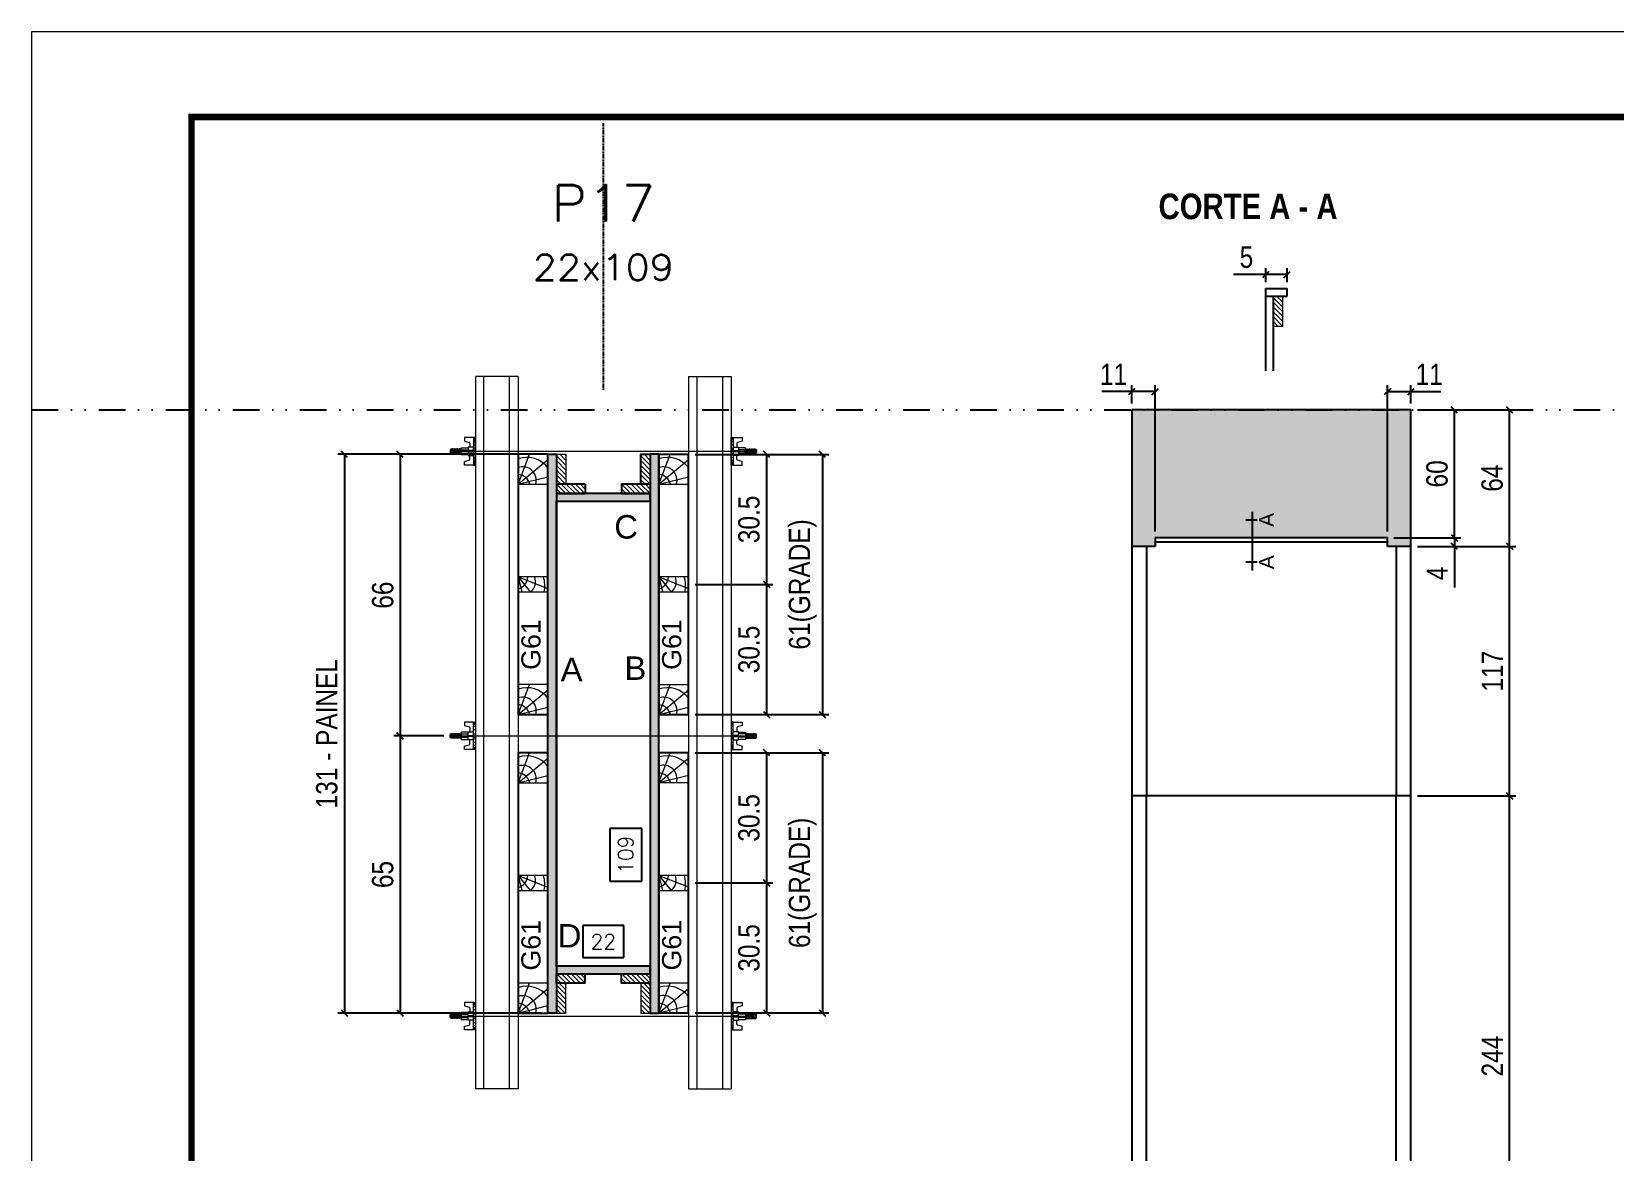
# Model space of a CAD drawing. Extents: x 13379 to 23315, y 867 to 16997.
# Drawn here: x 15984 to 16727, y 11729 to 12254 of the extents above; entities that cross this region are included whole.
import ezdxf
from ezdxf.enums import TextEntityAlignment as Align

# ---------------------------------------------------------------- set-up
doc = ezdxf.new("R2010")
doc.units = 0
for name, pattern in [('DASHED', [0.75, 0.5, -0.25]), ('DIVIDE2', [0.625, 0.25, -0.125, 0, -0.125, 0, -0.125]), ('HIDDEN', [0.375, 0.25, -0.125])]:
    doc.linetypes.add(name, pattern=pattern)
for name, color, linetype, lineweight in [('CARIMBO', 255, 'Continuous', 9), ('Folhas', 255, 'Continuous', 9), ('Hachura', 251, 'Continuous', 9), ('Madeira', 126, 'Continuous', 18), ('Perfil Metálico', 224, 'Continuous', 18), ('SARRAFO DE PRESSAO', 251, 'DASHED', 9), ('Texto Seção', 7, 'Continuous', 15)]:
    doc.layers.add(name, color=color, linetype=linetype, lineweight=lineweight)
for name, color, linetype in [('COTA', 241, 'Continuous'), ('cotas', 4, 'Continuous'), ('detalhes', 4, 'Continuous'), ('MEIO_PONT', 93, 'Continuous'), ('Nível', 160, 'Continuous'), ('Painéis', 200, 'Continuous'), ('SARRAFO', 251, 'Continuous'), ('Sarrafo de Pressão', 42, 'HIDDEN'), ('Texto de Titulo', 7, 'Continuous'), ('Texto Qtd Sarr', 242, 'Continuous'), ('TEXTO_GERAL', 7, 'Continuous')]:
    doc.layers.add(name, color=color, linetype=linetype)
doc.styles.add('ARIAL', font='arial.ttf')
doc.styles.add('COTA TECNICA', font='techl___.ttf', dxfattribs={"height": 10})
doc.styles.add('COTA TECNICA 2X', font='techl___.ttf', dxfattribs={"height": 10})
doc.styles.add('ROMANS', font='romans.shx')
doc.styles.add('SANSSERIF', font='sas_____.pfb')
doc.styles.add('TECNICA', font='techb___.ttf', dxfattribs={"height": 10})
doc.dimstyles.new('PAINEL', dxfattribs={"dimtxt": 10, "dimasz": 3, "dimexe": 3, "dimexo": 3, "dimgap": 3, "dimtad": 1, "dimdec": 1, "dimzin": 12, "dimdsep": 46, "dimtxsty": 'COTA TECNICA', "dimblk1": 'OBLIQUE', "dimblk2": 'OBLIQUE', "dimsah": 1, "dimcen": 0.9, "dimclrd": 4, "dimclre": 4, "dimclrt": 240, "dimadec": 1, "dimazin": 3, "dimtfac": 1, "dimtdec": 1, "dimtmove": 0, "dimatfit": 3, "dimfxl": 1, "dimtolj": 1, "dimtzin": 12, "dimarcsym": 0})
doc.dimstyles.new('SECAO PILAR', dxfattribs={"dimtxt": 10, "dimasz": 3, "dimexe": 3, "dimexo": 3, "dimgap": 3, "dimtad": 1, "dimdec": 1, "dimlfac": 0.5, "dimzin": 12, "dimdsep": 46, "dimtxsty": 'COTA TECNICA 2X', "dimblk1": 'OBLIQUE', "dimblk2": 'OBLIQUE', "dimsah": 1, "dimcen": 0.9, "dimclrd": 256, "dimclre": 256, "dimclrt": 256, "dimadec": 1, "dimazin": 3, "dimtfac": 1, "dimtdec": 1, "dimtmove": 0, "dimatfit": 3, "dimfxl": 1, "dimtolj": 1, "dimtzin": 12, "dimarcsym": 0})
doc.dimstyles.new('SECÇÃO 2', dxfattribs={"dimtxt": 7, "dimasz": 6, "dimexe": 0.18, "dimexo": 2, "dimgap": -4, "dimtad": 3, "dimdec": 1, "dimlfac": 0.5, "dimzin": 12, "dimdsep": 46, "dimtxsty": 'ROMANS', "dimblk": 'ARCHTICK', "dimcen": 0.09, "dimse1": 1, "dimse2": 1, "dimsd1": 1, "dimsd2": 1, "dimclrd": 180, "dimclre": 5, "dimclrt": 1, "dimadec": 0, "dimazin": 3, "dimtfac": 1, "dimtdec": 1, "dimtofl": 0, "dimtmove": 0, "dimatfit": 3, "dimldrblk": 'ARCHTICK', "dimfxl": 1, "dimtolj": 1, "dimtzin": 0, "dimarcsym": 0})

# ---------------------------------------------------------------- blocks, each defined once
blk = doc.blocks.new('9999999999')
at = {"layer": 'Folhas'}
blk.add_lwpolyline([(98138.98, 34190.21), (99623.98, 34190.21), (99623.98, 35240.21), (98138.98, 35240.21)], close=True, dxfattribs=at)
at = {"layer": 'Folhas', "color": 30, "const_width": 3}
blk.add_lwpolyline([(98213.98, 34230.21), (99583.98, 34230.21), (99583.98, 35200.21), (98213.98, 35200.21)], close=True, dxfattribs=at)
blk = doc.blocks.new('*D530')
at = {"layer": 'COTA', "color": 180, "lineweight": -2, "transparency": 16777216}
for p, q in [((16270.7, 11880.59), (16255.7, 11880.59)), ((16255.7, 11880.59), (16255.7, 11855.93)), ((16270.7, 11855.93), (16270.7, 11880.59)), ((16255.7, 11855.93), (16270.7, 11855.93))]:
    blk.add_line(p, q, dxfattribs=at)
at = {"layer": 'Defpoints', "color": 0, "transparency": 16777216}
for p in [(16230.7, 12034.04), (16230.7, 11816.04), (16274.7, 11816.04)]:
    blk.add_point(p, dxfattribs=at)
at = {"layer": 'COTA', "color": 1, "transparency": 16777216, "insert": (16263.2, 11868.26), "char_height": 7, "attachment_point": 5, "rotation": 90, "style": 'ROMANS'}
blk.add_mtext('\\A1;109', dxfattribs=at)
blk = doc.blocks.new('_ArchTick')
at = {"color": 0, "linetype": 'ByBlock', "const_width": 0.15}
blk.add_lwpolyline([(-0.5, -0.5), (0.5, 0.5)], dxfattribs=at)
blk = doc.blocks.new('*D531')
at = {"layer": 'COTA', "color": 180, "lineweight": -2, "transparency": 16777216}
for p, q in [((16262.37, 11835.04), (16243.04, 11835.04)), ((16243.04, 11835.04), (16243.04, 11820.04)), ((16262.37, 11820.04), (16262.37, 11835.04)), ((16243.04, 11820.04), (16262.37, 11820.04))]:
    blk.add_line(p, q, dxfattribs=at)
at = {"layer": 'Defpoints', "color": 0, "transparency": 16777216}
for p in [(16230.7, 12016.72), (16274.7, 12016.72), (16230.7, 11816.04)]:
    blk.add_point(p, dxfattribs=at)
at = {"layer": 'COTA', "color": 1, "transparency": 16777216, "insert": (16252.7, 11827.54), "char_height": 7, "attachment_point": 5, "style": 'ROMANS'}
blk.add_mtext('\\A1;22', dxfattribs=at)
blk = doc.blocks.new('_Oblique')
at = {"color": 0, "linetype": 'ByBlock', "lineweight": -2}
blk.add_line((-0.5, -0.5), (0.5, 0.5), dxfattribs=at)
blk = doc.blocks.new('*D532')
at = {"layer": 'COTA', "lineweight": -2, "transparency": 16777216}
for p, q in [((16209.7, 12056.04), (16154.34, 12056.04)), ((16157.34, 12056.04), (16157.34, 11923.98)), ((16177.9, 11923.98), (16154.34, 11923.98))]:
    blk.add_line(p, q, dxfattribs=at)
at = {"layer": 'Defpoints', "color": 0, "transparency": 16777216}
for p in [(16212.7, 12056.04), (16157.34, 11923.98), (16180.9, 11923.98)]:
    blk.add_point(p, dxfattribs=at)
at = {"layer": 'COTA', "lineweight": -2, "transparency": 16777216, "xscale": 3, "yscale": 3, "zscale": 3}
for p, rotation in [((16157.34, 12056.04), 90), ((16157.34, 11923.98), 270)]:
    blk.add_blockref('_Oblique', p, dxfattribs=dict(at, rotation=rotation))
at = {"layer": 'COTA', "transparency": 16777216, "insert": (16149.23, 11990.01), "char_height": 10, "attachment_point": 5, "rotation": 90, "style": 'COTA TECNICA 2X'}
blk.add_mtext('\\A1;66', dxfattribs=at)
blk = doc.blocks.new('*D533')
at = {"layer": 'COTA', "lineweight": -2, "transparency": 16777216}
for p, q in [((16177.9, 11923.98), (16154.34, 11923.98)), ((16157.34, 11923.98), (16157.34, 11794.04)), ((16209.68, 11794.04), (16154.34, 11794.04))]:
    blk.add_line(p, q, dxfattribs=at)
at = {"layer": 'Defpoints', "color": 0, "transparency": 16777216}
for p in [(16180.9, 11923.98), (16157.34, 11794.04), (16212.68, 11794.04)]:
    blk.add_point(p, dxfattribs=at)
at = {"layer": 'COTA', "lineweight": -2, "transparency": 16777216, "xscale": 3, "yscale": 3, "zscale": 3}
for p, rotation in [((16157.34, 11923.98), 90), ((16157.34, 11794.04), 270)]:
    blk.add_blockref('_Oblique', p, dxfattribs=dict(at, rotation=rotation))
at = {"layer": 'COTA', "transparency": 16777216, "insert": (16149.23, 11859.01), "char_height": 10, "attachment_point": 5, "rotation": 90, "style": 'COTA TECNICA 2X'}
blk.add_mtext('\\A1;65', dxfattribs=at)
blk = doc.blocks.new('*D534')
at = {"layer": 'COTA', "lineweight": -2, "transparency": 16777216}
for p, q in [((16223.68, 12056.04), (16128.21, 12056.04)), ((16131.21, 12056.04), (16131.21, 11794.04)), ((16223.68, 11794.04), (16128.21, 11794.04))]:
    blk.add_line(p, q, dxfattribs=at)
at = {"layer": 'Defpoints', "color": 0, "transparency": 16777216}
for p in [(16226.68, 12056.04), (16131.21, 11794.04), (16226.68, 11794.04)]:
    blk.add_point(p, dxfattribs=at)
at = {"layer": 'COTA', "lineweight": -2, "transparency": 16777216, "xscale": 3, "yscale": 3, "zscale": 3}
for p, rotation in [((16131.21, 12056.04), 90), ((16131.21, 11794.04), 270)]:
    blk.add_blockref('_Oblique', p, dxfattribs=dict(at, rotation=rotation))
at = {"layer": 'COTA', "transparency": 16777216, "insert": (16122.99, 11925.04), "char_height": 10, "attachment_point": 5, "rotation": 90, "style": 'COTA TECNICA 2X'}
blk.add_mtext('\\A1;131 - PAINEL', dxfattribs=at)
blk = doc.blocks.new('PONTALETE')
at = {"layer": 'Madeira'}
for q in [(2.71, 7), (7, 5.76), (7, 1.74)]:
    blk.add_line((0, 0), q, dxfattribs=at)
blk.add_lwpolyline([(0, 0), (7, 0), (7, 7), (0, 7)], close=True, dxfattribs=at)
for centre, radius, start, end in [((2.04, 0.06), 6.23, 37.2818, 109.0913), ((1.09, 0.9), 3.19, 343.603, 109.9847), ((-0.21, -0.78), 3.09, 14.6322, 86.0383)]:
    blk.add_arc(centre, radius, start, end, dxfattribs=at)
blk = doc.blocks.new('MEIO PONTALETE')
at = {"layer": 'Madeira'}
for q in [(2.71, 7), (3.5, 2.88), (3.5, 0.87)]:
    blk.add_line((0, 0), q, dxfattribs=at)
blk.add_lwpolyline([(0, 0), (3.5, 0), (3.5, 7), (0, 7)], close=True, dxfattribs=at)
for centre, radius, start, end in [((2.04, 0.06), 6.23, 76.4499, 109.0913), ((1.09, 0.9), 3.19, 40.9063, 109.9847), ((-0.21, -0.78), 3.09, 14.6322, 86.0383)]:
    blk.add_arc(centre, radius, start, end, dxfattribs=at)
blk = doc.blocks.new('*D535')
at = {"layer": 'COTA', "lineweight": -2, "transparency": 16777216}
for p, q in [((16295.7, 12056.03), (16358.44, 12056.03)), ((16355.44, 12056.03), (16355.44, 11934.03)), ((16295.7, 11934.03), (16358.44, 11934.03))]:
    blk.add_line(p, q, dxfattribs=at)
at = {"layer": 'Defpoints', "color": 0, "transparency": 16777216}
for p in [(16292.7, 12056.03), (16292.7, 11934.03), (16355.44, 11934.03)]:
    blk.add_point(p, dxfattribs=at)
at = {"layer": 'COTA', "lineweight": -2, "transparency": 16777216, "xscale": 3, "yscale": 3, "zscale": 3}
for p, rotation in [((16355.44, 12056.03), 90), ((16355.44, 11934.03), 270)]:
    blk.add_blockref('_Oblique', p, dxfattribs=dict(at, rotation=rotation))
at = {"layer": 'COTA', "transparency": 16777216, "insert": (16346.22, 11995.03), "char_height": 10, "attachment_point": 5, "rotation": 90, "style": 'COTA TECNICA 2X'}
blk.add_mtext('\\A1;61(GRADE)', dxfattribs=at)
blk = doc.blocks.new('*D536')
at = {"layer": 'COTA', "lineweight": -2, "transparency": 16777216}
for p, q in [((16295.7, 12056.03), (16332.26, 12056.03)), ((16329.26, 12056.03), (16329.26, 11995.03)), ((16295.7, 11995.03), (16332.26, 11995.03))]:
    blk.add_line(p, q, dxfattribs=at)
at = {"layer": 'Defpoints', "color": 0, "transparency": 16777216}
for p in [(16292.7, 12056.03), (16292.7, 11995.03), (16329.26, 11995.03)]:
    blk.add_point(p, dxfattribs=at)
at = {"layer": 'COTA', "lineweight": -2, "transparency": 16777216, "xscale": 3, "yscale": 3, "zscale": 3}
for p, rotation in [((16329.26, 12056.03), 90), ((16329.26, 11995.03), 270)]:
    blk.add_blockref('_Oblique', p, dxfattribs=dict(at, rotation=rotation))
at = {"layer": 'COTA', "transparency": 16777216, "insert": (16321.05, 12025.53), "char_height": 10, "attachment_point": 5, "rotation": 90, "style": 'COTA TECNICA 2X'}
blk.add_mtext('\\A1;30.5', dxfattribs=at)
blk = doc.blocks.new('*D537')
at = {"layer": 'COTA', "lineweight": -2, "transparency": 16777216}
for p, q in [((16295.7, 11995.03), (16332.26, 11995.03)), ((16329.26, 11995.03), (16329.26, 11934.03)), ((16295.7, 11934.03), (16332.26, 11934.03))]:
    blk.add_line(p, q, dxfattribs=at)
at = {"layer": 'Defpoints', "color": 0, "transparency": 16777216}
for p in [(16292.7, 11995.03), (16292.7, 11934.03), (16329.26, 11934.03)]:
    blk.add_point(p, dxfattribs=at)
at = {"layer": 'COTA', "lineweight": -2, "transparency": 16777216, "xscale": 3, "yscale": 3, "zscale": 3}
for p, rotation in [((16329.26, 11995.03), 90), ((16329.26, 11934.03), 270)]:
    blk.add_blockref('_Oblique', p, dxfattribs=dict(at, rotation=rotation))
at = {"layer": 'COTA', "transparency": 16777216, "insert": (16321.05, 11964.53), "char_height": 10, "attachment_point": 5, "rotation": 90, "style": 'COTA TECNICA 2X'}
blk.add_mtext('\\A1;30.5', dxfattribs=at)
blk = doc.blocks.new('*D538')
at = {"layer": 'COTA', "lineweight": -2, "transparency": 16777216}
for p, q in [((16295.7, 11916.09), (16358.44, 11916.09)), ((16355.44, 11916.09), (16355.44, 11794.09)), ((16295.7, 11794.09), (16358.44, 11794.09))]:
    blk.add_line(p, q, dxfattribs=at)
at = {"layer": 'Defpoints', "color": 0, "transparency": 16777216}
for p in [(16292.7, 11916.09), (16292.7, 11794.09), (16355.44, 11794.09)]:
    blk.add_point(p, dxfattribs=at)
at = {"layer": 'COTA', "lineweight": -2, "transparency": 16777216, "xscale": 3, "yscale": 3, "zscale": 3}
for p, rotation in [((16355.44, 11916.09), 90), ((16355.44, 11794.09), 270)]:
    blk.add_blockref('_Oblique', p, dxfattribs=dict(at, rotation=rotation))
at = {"layer": 'COTA', "transparency": 16777216, "insert": (16346.22, 11855.09), "char_height": 10, "attachment_point": 5, "rotation": 90, "style": 'COTA TECNICA 2X'}
blk.add_mtext('\\A1;61(GRADE)', dxfattribs=at)
blk = doc.blocks.new('*D539')
at = {"layer": 'COTA', "lineweight": -2, "transparency": 16777216}
for p, q in [((16295.7, 11916.09), (16332.26, 11916.09)), ((16329.26, 11916.09), (16329.26, 11855.09)), ((16295.7, 11855.09), (16332.26, 11855.09))]:
    blk.add_line(p, q, dxfattribs=at)
at = {"layer": 'Defpoints', "color": 0, "transparency": 16777216}
for p in [(16292.7, 11916.09), (16292.7, 11855.09), (16329.26, 11855.09)]:
    blk.add_point(p, dxfattribs=at)
at = {"layer": 'COTA', "lineweight": -2, "transparency": 16777216, "xscale": 3, "yscale": 3, "zscale": 3}
for p, rotation in [((16329.26, 11916.09), 90), ((16329.26, 11855.09), 270)]:
    blk.add_blockref('_Oblique', p, dxfattribs=dict(at, rotation=rotation))
at = {"layer": 'COTA', "transparency": 16777216, "insert": (16321.05, 11885.59), "char_height": 10, "attachment_point": 5, "rotation": 90, "style": 'COTA TECNICA 2X'}
blk.add_mtext('\\A1;30.5', dxfattribs=at)
blk = doc.blocks.new('*D540')
at = {"layer": 'COTA', "lineweight": -2, "transparency": 16777216}
for p, q in [((16295.7, 11855.09), (16332.26, 11855.09)), ((16329.26, 11855.09), (16329.26, 11794.09)), ((16295.7, 11794.09), (16332.26, 11794.09))]:
    blk.add_line(p, q, dxfattribs=at)
at = {"layer": 'Defpoints', "color": 0, "transparency": 16777216}
for p in [(16292.7, 11855.09), (16292.7, 11794.09), (16329.26, 11794.09)]:
    blk.add_point(p, dxfattribs=at)
at = {"layer": 'COTA', "lineweight": -2, "transparency": 16777216, "xscale": 3, "yscale": 3, "zscale": 3}
for p, rotation in [((16329.26, 11855.09), 90), ((16329.26, 11794.09), 270)]:
    blk.add_blockref('_Oblique', p, dxfattribs=dict(at, rotation=rotation))
at = {"layer": 'COTA', "transparency": 16777216, "insert": (16321.05, 11824.59), "char_height": 10, "attachment_point": 5, "rotation": 90, "style": 'COTA TECNICA 2X'}
blk.add_mtext('\\A1;30.5', dxfattribs=at)
blk = doc.blocks.new('titulo1')
at = {"layer": 'Defpoints', "color": 252, "linetype": 'HIDDEN', "ltscale": 2}
blk.add_line((0, 0), (0, 125), dxfattribs=at)
at = {"layer": 'Defpoints', "style": 'ROMANS', "oblique": 15}
blk.add_attdef('FOLHA', text='', height=10, dxfattribs=at).set_placement((0, 15.58), align=Align.MIDDLE_CENTER)
at = {"layer": 'Texto Qtd Sarr', "color": 3, "style": 'ROMANS', "oblique": 15}
for tag, height, p in [('TITULO', 17, (0, 71.45)), ('SEÇÃO', 12, (0, 41.55))]:
    blk.add_attdef(tag, text='', height=height, dxfattribs=at).set_placement(p, align=Align.MIDDLE_CENTER)
blk = doc.blocks.new('C')
at = {"layer": 'Hachura', "color": 0}
for p, q in [((0, 3.22), (0, -3.22)), ((0.45, 3.22), (0, 3.22)), ((0.46, 3.16), (0, 3.16)), ((0.46, 3.05), (0, 3.05)), ((0.46, 2.88), (0, 2.88)), ((0, 2.75), (0, -1.16)), ((0.46, 2.65), (0, 2.65)), ((0.46, 2.23), (0, 2.23)), ((0.46, 1.51), (0, 1.51)), ((0.39, 0.49), (0.17, 0.49)), ((0.45, -3.23), (0.45, 3.22)), ((0.45, 3.22), (2.58, 3.22)), ((1.74, 0.97), (0.45, 0.97)), ((1.45, 0.1), (0.45, 0.1)), ((1.35, 1.94), (1.35, 0.96)), ((2.58, 2.39), (1.47, 2.09)), ((1.74, -0.97), (1.74, 0.97)), ((1.74, 0.97), (1.74, 0.84)), ((1.74, 0.97), (1.74, 0.84)), ((1.74, 0.84), (3.35, 0.84)), ((3.35, 0.45), (1.74, 0.45)), ((2.58, 3.22), (2.58, 2.39)), ((3.32, 0.84), (3.32, -0.84)), ((3.35, 0.84), (3.35, -0.84)), ((3.68, 0.45), (3.35, 0.45)), ((3.84, -0.52), (3.35, 0.45)), ((3.35, 0.06), (3.67, -0.57)), ((3.68, 0.45), (4.16, -0.52)), ((3.72, 0.5), (4.25, -0.57)), ((4.37, -0.55), (3.83, 0.53)), ((4.15, 0.45), (3.93, 0.45)), ((4.42, -0.52), (3.93, 0.45)), ((4.15, 0.45), (4.26, 0.45)), ((4.26, 0.45), (4.74, -0.52)), ((4.3, 0.5), (4.83, -0.57)), ((4.95, -0.55), (4.41, 0.53)), ((4.51, 0.45), (4.84, 0.45)), ((5, -0.52), (4.51, 0.45)), ((4.84, 0.45), (5.32, -0.52)), ((4.88, 0.5), (5.41, -0.57)), ((5.53, -0.55), (4.99, 0.53)), ((5.58, -0.52), (5.09, 0.45)), ((5.42, 0.45), (5.09, 0.45)), ((5.58, -0.52), (5.09, 0.45)), ((5.42, 0.45), (5.74, -0.19)), ((5.46, 0.5), (5.74, -0.07)), ((5.74, 0.19), (5.57, 0.53)), ((5.74, 0.32), (5.68, 0.45)), ((5.68, 0.45), (5.74, 0.45)), ((5.74, 0.45), (5.9, 0.29)), ((5.74, 0.45), (5.74, -0.52)), ((5.9, -0.36), (5.9, 0.29)), ((0.45, 0), (0, 0)), ((0.46, -1.52), (0, -1.52)), ((0.46, -2.23), (0, -2.23)), ((0.46, -2.65), (0, -2.65)), ((0.46, -2.88), (0, -2.88)), ((0.46, -3.05), (0, -3.05)), ((0.46, -3.16), (0, -3.16)), ((0, -3.22), (2.57, -3.22)), ((0.08, -0.48), (0.29, -0.48)), ((0.29, -0.48), (0.4, -0.48)), ((0.45, 0), (0.45, -0.97)), ((0.45, -0.16), (1.45, -0.16)), ((0.45, -0.65), (0.45, -0.32)), ((0.45, -3.23), (0.45, -0.65)), ((0.45, -0.97), (1.74, -0.97)), ((1.35, -1.94), (1.35, -0.97)), ((2.58, -2.39), (1.47, -2.1)), ((3.35, -0.32), (1.74, -0.32)), ((3.35, -0.84), (1.74, -0.84)), ((2.58, -3.23), (2.58, -2.39)), ((3.35, -0.07), (3.58, -0.52)), ((3.35, -0.52), (3.58, -0.52)), ((3.84, -0.52), (4.16, -0.52)), ((4.42, -0.52), (4.74, -0.52)), ((4.63, -0.52), (4.74, -0.52)), ((5, -0.52), (5.32, -0.52)), ((5.58, -0.52), (5.74, -0.52)), ((5.74, -0.52), (5.9, -0.36)), ((5.74, -0.52), (5.74, -0.52))]:
    blk.add_line(p, q, dxfattribs=at)
for centre, radius, start, end in [((1.52, 1.94), 0.161, 104.7436, 180), ((1.44, -0.03), 0.129, 272.695, 87.305), ((3.81, 0.39), 0.143, 25.5688, 154.4312), ((4.39, 0.39), 0.143, 25.5688, 154.4312), ((4.97, 0.39), 0.143, 25.5688, 154.4312), ((5.55, 0.39), 0.143, 25.5688, 154.4312), ((0.17, -0.37), 0.174, 221.744, 317.8592), ((1.52, -1.94), 0.161, 180, 255.2564), ((3.71, -0.4), 0.174, 222.1408, 318.256), ((4.29, -0.4), 0.174, 222.1408, 318.256), ((4.87, -0.4), 0.174, 222.1408, 318.256), ((5.45, -0.4), 0.174, 222.1408, 318.256), ((5.61, -0.4), 0.174, 317.8592, 318.256)]:
    blk.add_arc(centre, radius, start, end, dxfattribs=at)
blk = doc.blocks.new('*D546')
at = {"layer": 'COTA', "color": 4, "linetype": 'ByBlock', "lineweight": -2, "transparency": 16777216}
for p, q in [((16634.59, 11895.87), (16680.83, 11895.87)), ((16677.83, 11651.87), (16677.83, 11895.87)), ((16634.59, 11651.87), (16680.83, 11651.87))]:
    blk.add_line(p, q, dxfattribs=at)
at = {"layer": 'Defpoints', "color": 0, "linetype": 'ByBlock', "transparency": 16777216}
for p in [(16631.59, 11895.87), (16677.83, 11895.87), (16631.59, 11651.87)]:
    blk.add_point(p, dxfattribs=at)
at = {"layer": 'COTA', "color": 4, "linetype": 'ByBlock', "lineweight": -2, "transparency": 16777216, "xscale": 3, "yscale": 3, "zscale": 3}
for p, rotation in [((16677.83, 11895.87), 90), ((16677.83, 11651.87), 270)]:
    blk.add_blockref('_Oblique', p, dxfattribs=dict(at, rotation=rotation))
at = {"layer": 'COTA', "color": 240, "linetype": 'ByBlock', "transparency": 16777216, "insert": (16669.75, 11773.87), "char_height": 10, "attachment_point": 5, "rotation": 90, "style": 'COTA TECNICA'}
blk.add_mtext('\\A1;244', dxfattribs=at)
blk = doc.blocks.new('*D547')
at = {"layer": 'COTA', "color": 4, "lineweight": -2, "transparency": 16777216}
for p, q in [((16634.59, 12012.87), (16680.83, 12012.87)), ((16677.83, 11895.87), (16677.83, 12012.87)), ((16634.59, 11895.87), (16680.83, 11895.87))]:
    blk.add_line(p, q, dxfattribs=at)
at = {"layer": 'Defpoints', "color": 0, "transparency": 16777216}
for p in [(16631.59, 12012.87), (16677.83, 12012.87), (16631.59, 11895.87)]:
    blk.add_point(p, dxfattribs=at)
at = {"layer": 'COTA', "color": 4, "lineweight": -2, "transparency": 16777216, "xscale": 3, "yscale": 3, "zscale": 3}
for p, rotation in [((16677.83, 12012.87), 90), ((16677.83, 11895.87), 270)]:
    blk.add_blockref('_Oblique', p, dxfattribs=dict(at, rotation=rotation))
at = {"layer": 'COTA', "color": 240, "transparency": 16777216, "insert": (16669.75, 11954.37), "char_height": 10, "attachment_point": 5, "rotation": 90, "style": 'COTA TECNICA'}
blk.add_mtext('\\A1;117', dxfattribs=at)
blk = doc.blocks.new('*D548')
at = {"layer": 'COTA', "color": 4, "lineweight": -2, "transparency": 16777216}
for p, q in [((16634.59, 12076.87), (16680.83, 12076.87)), ((16677.83, 12012.87), (16677.83, 12076.87)), ((16634.59, 12012.87), (16680.83, 12012.87))]:
    blk.add_line(p, q, dxfattribs=at)
at = {"layer": 'Defpoints', "color": 0, "transparency": 16777216}
for p in [(16631.59, 12076.87), (16677.83, 12076.87), (16631.59, 12012.87)]:
    blk.add_point(p, dxfattribs=at)
at = {"layer": 'COTA', "color": 4, "lineweight": -2, "transparency": 16777216, "xscale": 3, "yscale": 3, "zscale": 3}
for p, rotation in [((16677.83, 12076.87), 90), ((16677.83, 12012.87), 270)]:
    blk.add_blockref('_Oblique', p, dxfattribs=dict(at, rotation=rotation))
at = {"layer": 'COTA', "color": 240, "transparency": 16777216, "insert": (16669.72, 12044.87), "char_height": 10, "attachment_point": 5, "rotation": 90, "style": 'COTA TECNICA'}
blk.add_mtext('\\A1;64', dxfattribs=at)
blk = doc.blocks.new('*D549')
at = {"layer": 'COTA', "color": 4, "lineweight": -2, "transparency": 16777216}
for p, q in [((16623.59, 12016.87), (16654.96, 12016.87)), ((16651.96, 12016.87), (16651.96, 12019.87)), ((16651.96, 12016.87), (16651.96, 12012.87)), ((16634.59, 12012.87), (16654.96, 12012.87)), ((16651.96, 12012.87), (16651.96, 11993.63))]:
    blk.add_line(p, q, dxfattribs=at)
at = {"layer": 'Defpoints', "color": 0, "transparency": 16777216}
for p in [(16620.59, 12016.87), (16631.59, 12012.87), (16651.96, 12012.87)]:
    blk.add_point(p, dxfattribs=at)
at = {"layer": 'COTA', "color": 4, "lineweight": -2, "transparency": 16777216, "xscale": 3, "yscale": 3, "zscale": 3}
for p, rotation in [((16651.96, 12016.87), 270), ((16651.96, 12012.87), 90)]:
    blk.add_blockref('_Oblique', p, dxfattribs=dict(at, rotation=rotation))
at = {"layer": 'COTA', "color": 240, "transparency": 16777216, "insert": (16643.88, 12000.25), "char_height": 10, "attachment_point": 5, "rotation": 90, "style": 'COTA TECNICA'}
blk.add_mtext('\\A1;4', dxfattribs=at)
blk = doc.blocks.new('*D550')
at = {"layer": 'COTA', "color": 4, "lineweight": -2, "transparency": 16777216}
for p, q in [((16634.59, 12076.87), (16654.96, 12076.87)), ((16651.96, 12016.87), (16651.96, 12076.87)), ((16623.59, 12016.87), (16654.96, 12016.87))]:
    blk.add_line(p, q, dxfattribs=at)
at = {"layer": 'Defpoints', "color": 0, "transparency": 16777216}
for p in [(16631.59, 12076.87), (16651.96, 12076.87), (16620.59, 12016.87)]:
    blk.add_point(p, dxfattribs=at)
at = {"layer": 'COTA', "color": 4, "lineweight": -2, "transparency": 16777216, "xscale": 3, "yscale": 3, "zscale": 3}
for p, rotation in [((16651.96, 12076.87), 90), ((16651.96, 12016.87), 270)]:
    blk.add_blockref('_Oblique', p, dxfattribs=dict(at, rotation=rotation))
at = {"layer": 'COTA', "color": 240, "transparency": 16777216, "insert": (16643.86, 12046.87), "char_height": 10, "attachment_point": 5, "rotation": 90, "style": 'COTA TECNICA'}
blk.add_mtext('\\A1;60', dxfattribs=at)
blk = doc.blocks.new('*D551')
at = {"layer": 'COTA', "color": 4, "lineweight": -2, "transparency": 16777216}
for p, q in [((16500.59, 12079.87), (16500.59, 12088.47)), ((16511.59, 12019.87), (16511.59, 12088.47)), ((16500.59, 12085.47), (16486.5, 12085.47)), ((16511.59, 12085.47), (16500.59, 12085.47))]:
    blk.add_line(p, q, dxfattribs=at)
at = {"layer": 'Defpoints', "color": 0, "transparency": 16777216}
for p in [(16500.59, 12085.47), (16500.59, 12076.87), (16511.59, 12016.87)]:
    blk.add_point(p, dxfattribs=at)
at = {"layer": 'COTA', "color": 4, "lineweight": -2, "transparency": 16777216, "xscale": 3, "yscale": 3, "zscale": 3, "rotation": 180}
blk.add_blockref('_Oblique', (16500.59, 12085.47), dxfattribs=at)
at = {"layer": 'COTA', "color": 4, "lineweight": -2, "transparency": 16777216, "xscale": 3, "yscale": 3, "zscale": 3}
blk.add_blockref('_Oblique', (16511.59, 12085.47), dxfattribs=at)
at = {"layer": 'COTA', "color": 240, "transparency": 16777216, "insert": (16492.04, 12093.53), "char_height": 10, "attachment_point": 5, "style": 'COTA TECNICA'}
blk.add_mtext('\\A1;11', dxfattribs=at)
blk = doc.blocks.new('*D552')
at = {"layer": 'COTA', "color": 4, "lineweight": -2, "transparency": 16777216}
for p, q in [((16620.59, 12019.87), (16620.59, 12088.47)), ((16631.59, 12079.87), (16631.59, 12088.47)), ((16620.59, 12085.47), (16631.59, 12085.47)), ((16631.59, 12085.47), (16645.67, 12085.47))]:
    blk.add_line(p, q, dxfattribs=at)
at = {"layer": 'Defpoints', "color": 0, "transparency": 16777216}
for p in [(16631.59, 12085.47), (16631.59, 12076.87), (16620.59, 12016.87)]:
    blk.add_point(p, dxfattribs=at)
at = {"layer": 'COTA', "color": 4, "lineweight": -2, "transparency": 16777216, "xscale": 3, "yscale": 3, "zscale": 3, "rotation": 180}
blk.add_blockref('_Oblique', (16620.59, 12085.47), dxfattribs=at)
at = {"layer": 'COTA', "color": 4, "lineweight": -2, "transparency": 16777216, "xscale": 3, "yscale": 3, "zscale": 3}
blk.add_blockref('_Oblique', (16631.59, 12085.47), dxfattribs=at)
at = {"layer": 'COTA', "color": 240, "transparency": 16777216, "insert": (16640.13, 12093.53), "char_height": 10, "attachment_point": 5, "style": 'COTA TECNICA'}
blk.add_mtext('\\A1;11', dxfattribs=at)
blk = doc.blocks.new('*D553')
at = {"layer": 'COTA', "lineweight": -2, "transparency": 16777216}
for p, q in [((16563.44, 12140.32), (16548.35, 12140.32)), ((16563.44, 12136.8), (16563.44, 12143.32)), ((16573.44, 12140.32), (16563.44, 12140.32)), ((16573.44, 12136.8), (16573.44, 12143.32))]:
    blk.add_line(p, q, dxfattribs=at)
at = {"layer": 'Defpoints', "color": 0, "transparency": 16777216}
for p in [(16563.44, 12140.32), (16563.44, 12133.8), (16573.44, 12133.8)]:
    blk.add_point(p, dxfattribs=at)
at = {"layer": 'COTA', "lineweight": -2, "transparency": 16777216, "xscale": 3, "yscale": 3, "zscale": 3, "rotation": 180}
blk.add_blockref('_Oblique', (16563.44, 12140.32), dxfattribs=at)
at = {"layer": 'COTA', "lineweight": -2, "transparency": 16777216, "xscale": 3, "yscale": 3, "zscale": 3}
blk.add_blockref('_Oblique', (16573.44, 12140.32), dxfattribs=at)
at = {"layer": 'COTA', "transparency": 16777216, "insert": (16554.4, 12148.43), "char_height": 10, "attachment_point": 5, "style": 'COTA TECNICA 2X'}
blk.add_mtext('\\A1;5', dxfattribs=at)

msp = doc.modelspace()

# ---------------------------------------------------------------- hatches: boundary and pattern name
at = {"layer": 'COTA'}
h = msp.add_hatch(dxfattribs=at)
h.set_pattern_fill('AR-CONC', color=256, scale=0.03)
h.paths.add_polyline_path([(16631.59, 12076.87), (16500.59, 12076.87), (16500.59, 12012.87), (16511.59, 12012.87), (16511.59, 12016.87), (16620.59, 12016.87), (16620.59, 12012.87), (16631.59, 12012.87)])
at = {"layer": 'Hachura'}
h = msp.add_hatch(dxfattribs=at)
h.set_pattern_fill('ANSI31', color=256, scale=0.5, angle=90, style=0)
h.set_pattern_definition([(135, (-6324.3645, 21254.1547), (-1.12253202, -1.12253202), [])])
h.paths.add_polyline_path([(16567.04, 12116.2), (16571.44, 12116.2), (16571.44, 12130.2), (16567.04, 12130.2)])
h = msp.add_hatch(color=256, dxfattribs=at)
h.dxf.hatch_style = 1
h.paths.add_polyline_path([(16230.7, 11794.04), (16226.7, 11794.04), (16226.7, 12056.04), (16230.7, 12056.04)])
h = msp.add_hatch(dxfattribs=at)
h.set_pattern_fill('ANSI31', color=256, scale=0.5, angle=90, style=0)
h.set_pattern_definition([(135, (-6660.7039, 21179.9956), (-1.12253202, -1.12253202), [])])
h.paths.add_polyline_path([(16230.7, 12042.04), (16235.1, 12042.04), (16235.1, 12056.04), (16230.7, 12056.04)])
h = msp.add_hatch(dxfattribs=at)
h.set_pattern_fill('ANSI31', color=256, scale=0.5, angle=90, style=0)
h.set_pattern_definition([(135, (-6621.1039, 21179.9956), (-1.12253202, -1.12253202), [])])
h.paths.add_polyline_path([(16270.3, 12042.04), (16274.7, 12042.04), (16274.7, 12056.04), (16270.3, 12056.04)])
h = msp.add_hatch(color=256, dxfattribs=at)
h.dxf.hatch_style = 1
h.paths.add_polyline_path([(16274.7, 11794.04), (16278.7, 11794.04), (16278.7, 12056.04), (16274.7, 12056.04)])
h = msp.add_hatch(dxfattribs=at)
h.set_pattern_fill('ANSI31', color=256, scale=0.5, angle=90, style=0)
h.set_pattern_definition([(135, (-6685.2039, 21179.9956), (-1.12253202, -1.12253202), [])])
h.paths.add_polyline_path([(16244.2, 12042.04), (16244.2, 12037.64), (16230.7, 12037.64), (16230.7, 12042.04)])
h = msp.add_hatch(color=256, dxfattribs=at)
h.dxf.hatch_style = 1
h.paths.add_polyline_path([(16230.7, 12037.64), (16230.7, 12034.04), (16274.7, 12034.04), (16274.7, 12037.64)])
h = msp.add_hatch(dxfattribs=at)
h.set_pattern_fill('ANSI31', color=256, scale=0.5, angle=90, style=0)
h.set_pattern_definition([(135, (-6654.7039, 21179.9956), (-1.12253202, -1.12253202), [])])
h.paths.add_polyline_path([(16274.7, 12042.04), (16274.7, 12037.64), (16261.2, 12037.64), (16261.2, 12042.04)])
h = msp.add_hatch(color=256, dxfattribs=at)
h.dxf.hatch_style = 1
h.paths.add_polyline_path([(16230.7, 11816.04), (16230.7, 11812.44), (16274.7, 11812.44), (16274.7, 11816.04)])
h = msp.add_hatch(dxfattribs=at)
h.set_pattern_fill('ANSI31', color=256, scale=0.5, angle=90, style=0)
h.set_pattern_definition([(135, (-6685.2039, 21163.775), (-1.12253202, -1.12253202), [])])
h.paths.add_polyline_path([(16244.2, 11808.04), (16244.2, 11812.44), (16230.7, 11812.44), (16230.7, 11808.04)])
h = msp.add_hatch(dxfattribs=at)
h.set_pattern_fill('ANSI31', color=256, scale=0.5, angle=90, style=0)
h.set_pattern_definition([(135, (-6660.7039, 21061.9956), (-1.12253202, -1.12253202), [])])
h.paths.add_polyline_path([(16230.7, 11808.04), (16235.1, 11808.04), (16235.1, 11794.04), (16230.7, 11794.04)])
h = msp.add_hatch(dxfattribs=at)
h.set_pattern_fill('ANSI31', color=256, scale=0.5, angle=90, style=0)
h.set_pattern_definition([(135, (-6654.7039, 21163.775), (-1.12253202, -1.12253202), [])])
h.paths.add_polyline_path([(16274.7, 11808.04), (16274.7, 11812.44), (16261.2, 11812.44), (16261.2, 11808.04)])
h = msp.add_hatch(dxfattribs=at)
h.set_pattern_fill('ANSI31', color=256, scale=0.5, angle=90, style=0)
h.set_pattern_definition([(135, (-6621.1039, 21061.9956), (-1.12253202, -1.12253202), [])])
h.paths.add_polyline_path([(16270.3, 11808.04), (16274.7, 11808.04), (16274.7, 11794.04), (16270.3, 11794.04)])

# ---------------------------------------------------------------- linework, layer by layer
for points in [[(16226.68, 12056.04), (16212.68, 12056.04), (16212.68, 11934.04), (16226.68, 11934.04)], [(16292.7, 12056.03), (16278.7, 12056.03), (16278.7, 11934.03), (16292.7, 11934.03)], [(16226.68, 11916.04), (16212.68, 11916.04), (16212.68, 11794.04), (16226.68, 11794.04)], [(16292.7, 11916.09), (16278.7, 11916.09), (16278.7, 11794.09), (16292.7, 11794.09)]]:
    msp.add_lwpolyline(points, close=True)
at = {"layer": 'COTA'}
for p, q in [((16631.59, 12076.87), (16500.59, 12076.87)), ((16500.59, 12076.87), (16500.59, 12012.87)), ((16631.59, 12012.87), (16631.59, 12076.87)), ((16557.22, 12001.53), (16557.22, 12029)), ((16559.51, 12025.13), (16554.17, 12025.13)), ((16559.51, 12005.4), (16554.17, 12005.4))]:
    msp.add_line(p, q, dxfattribs=at)
at = {"layer": 'cotas'}
msp.add_lwpolyline([(16274.7, 12034.04), (16274.7, 11816.04), (16230.7, 11816.04), (16230.7, 12034.04)], close=True, dxfattribs=at)
at = {"layer": 'Hachura'}
for p, q in [((16571.44, 12116.2), (16571.44, 12130.2)), ((16567.04, 12116.2), (16571.44, 12116.2)), ((16181.9, 12057.45), (16319.7, 12057.47)), ((16181.9, 11924.05), (16319.7, 11924.02)), ((16181.9, 11792.64), (16319.7, 11792.61))]:
    msp.add_line(p, q, dxfattribs=at)
at = {"layer": 'Madeira'}
for points in [[(16235.1, 12056.04), (16235.1, 12042.04), (16230.7, 12042.04), (16230.7, 12056.04)], [(16235.1, 11794.04), (16235.1, 11808.04), (16230.7, 11808.04), (16230.7, 11794.04)], [(16274.7, 11794.04), (16274.7, 11808.04), (16270.3, 11808.04), (16270.3, 11794.04)]]:
    msp.add_lwpolyline(points, close=True, dxfattribs=at)
at = {"layer": 'Nível', "color": 4, "linetype": 'DIVIDE2', "ltscale": 50}
msp.add_line((15984.5, 12076.87), (17469.5, 12076.87), dxfattribs=at)
at = {"layer": 'Painéis'}
for p, q in [((16563.44, 12095.14), (16563.44, 12133.8)), ((16563.44, 12133.8), (16573.44, 12133.8)), ((16573.44, 12130.2), (16573.44, 12133.8)), ((16563.44, 12130.2), (16573.44, 12130.2)), ((16567.04, 12095.14), (16567.04, 12130.2)), ((16620.59, 12016.87), (16511.59, 12016.87)), ((16511.59, 12016.87), (16511.59, 12012.87)), ((16620.59, 12014.87), (16511.59, 12014.87)), ((16620.59, 12012.87), (16620.59, 12016.87)), ((16500.59, 12012.87), (16500.59, 11895.87)), ((16511.59, 12012.87), (16500.59, 12012.87)), ((16631.59, 12012.87), (16620.59, 12012.87)), ((16631.59, 11895.87), (16631.59, 12012.87))]:
    msp.add_line(p, q, dxfattribs=at)
for points in [[(16230.7, 11794.04), (16226.7, 11794.04), (16226.7, 12056.04), (16230.7, 12056.04)], [(16274.7, 11794.04), (16278.7, 11794.04), (16278.7, 12056.04), (16274.7, 12056.04)], [(16230.7, 12037.64), (16230.7, 12034.04), (16274.7, 12034.04), (16274.7, 12037.64)], [(16500.59, 11529.87), (16631.59, 11529.87), (16631.59, 11895.87), (16500.59, 11895.87)], [(16230.7, 11816.04), (16230.7, 11812.44), (16274.7, 11812.44), (16274.7, 11816.04)]]:
    msp.add_lwpolyline(points, close=True, dxfattribs=at)
at = {"layer": 'Perfil Metálico'}
for p, q in [((16192.7, 12092.54), (16192.7, 11758.54)), ((16212.7, 12092.54), (16192.7, 12092.54)), ((16196.7, 11758.54), (16196.7, 12092.54)), ((16208.7, 11758.54), (16208.7, 12092.54)), ((16212.7, 12092.54), (16212.7, 11758.54)), ((16292.7, 12092.54), (16292.7, 11758.54)), ((16292.7, 12092.54), (16312.7, 12092.54)), ((16296.7, 11758.54), (16296.7, 12092.54)), ((16308.7, 11758.54), (16308.7, 12092.54)), ((16312.7, 12092.54), (16312.7, 11758.54)), ((16212.7, 11758.54), (16192.7, 11758.54)), ((16292.7, 11758.54), (16312.7, 11758.54))]:
    msp.add_line(p, q, dxfattribs=at)
at = {"layer": 'SARRAFO'}
for p, q in [((16244.2, 12042.04), (16244.2, 12037.64)), ((16244.2, 11808.04), (16244.2, 11812.44))]:
    msp.add_line(p, q, dxfattribs=at)
msp.add_lwpolyline([(16274.7, 12056.04), (16274.7, 12042.04), (16270.3, 12042.04), (16270.3, 12056.04)], close=True, dxfattribs=at)
for points in [[(16244.2, 12042.04), (16230.7, 12042.04), (16230.7, 12037.64), (16244.2, 12037.64)], [(16274.7, 12042.04), (16261.2, 12042.04), (16261.2, 12037.64), (16274.7, 12037.64)], [(16244.2, 11808.04), (16230.7, 11808.04), (16230.7, 11812.44), (16244.2, 11812.44)], [(16274.7, 11808.04), (16261.2, 11808.04), (16261.2, 11812.44), (16274.7, 11812.44)]]:
    msp.add_lwpolyline(points, dxfattribs=at)
at = {"layer": 'Sarrafo de Pressão'}
for p, q in [((16507.59, 12012.87), (16507.59, 11895.87)), ((16624.59, 12012.87), (16624.59, 11895.87)), ((16507.59, 11651.87), (16507.59, 11895.87)), ((16624.59, 11651.87), (16624.59, 11895.87))]:
    msp.add_line(p, q, dxfattribs=at)

# ---------------------------------------------------------------- block references
at = {"layer": 'Hachura', "linetype": 'Continuous', "yscale": 2, "zscale": 2, "rotation": 180}
for p, xscale in [((16192.7, 12057.45), 2), ((16312.7, 12057.46), -2)]:
    msp.add_blockref('C', p, dxfattribs=dict(at, xscale=xscale))
at = {"layer": 'Hachura', "linetype": 'Continuous', "yscale": 2, "zscale": 2}
for p, xscale in [((16192.7, 11924.05), -2), ((16312.7, 11924.03), 2), ((16192.7, 11792.64), -2), ((16312.7, 11792.62), 2)]:
    msp.add_blockref('C', p, dxfattribs=dict(at, xscale=xscale))
at = {"layer": 'MEIO_PONT', "xscale": 2, "yscale": 2, "zscale": 2}
for p in [(16212.68, 12042.04), (16278.7, 12042.03), (16212.68, 11934.04), (16278.7, 11934.03), (16212.68, 11902.04), (16278.7, 11902.09), (16212.68, 11794.04), (16278.7, 11794.09)]:
    msp.add_blockref('PONTALETE', p, dxfattribs=at)
at = {"layer": 'MEIO_PONT', "xscale": 1.999999997962732, "yscale": 1.999999997962732, "zscale": 1.999999997962732, "rotation": 270}
for p in [(16212.68, 11998.54), (16278.7, 11998.53), (16212.68, 11858.54), (16278.7, 11858.59)]:
    msp.add_blockref('MEIO PONTALETE', p, dxfattribs=at)
at = {"layer": 'SARRAFO DE PRESSAO', "color": 6, "linetype": 'ByBlock'}
msp.add_blockref('9999999999', (-82154.48, -22985.99), dxfattribs=at)
at = {"layer": 'Texto Seção'}
ref = msp.add_blockref('titulo1', (16252.7, 12086.26), dxfattribs=at)
ref.add_attrib('TITULO', 'P17', dxfattribs={"layer": 'Texto de Titulo', "color": 7, "height": 17, "style": 'ROMANS', "width": 1.1}).set_placement((16252.7, 12173.76), align=Align.MIDDLE_CENTER)
ref.add_attrib('SEÇÃO', '22x109', dxfattribs={"layer": 'Texto de Titulo', "color": 7, "height": 12, "style": 'ROMANS', "width": 1.1}).set_placement((16252.7, 12143.76), align=Align.MIDDLE_CENTER)

# ---------------------------------------------------------------- texts
at = {"layer": 'CARIMBO', "style": 'ARIAL'}
for p in [(16567.34, 12021.99), (16567.34, 12002.14)]:
    msp.add_text('A', height=7.07, rotation=90, dxfattribs=at).set_placement(p)
at = {"layer": 'detalhes', "insert": (16513.18, 12178.31), "char_height": 12, "attachment_point": 1, "style": 'TECNICA'}
msp.add_mtext_dynamic_manual_height_columns('CORTE A - A', width=145.8781, gutter_width=1, heights=[0], dxfattribs=at)
at = {"layer": 'TEXTO_GERAL', "style": 'ARIAL'}
for s, p in [('C', (16263.38, 12022.03)), ('A', (16237.82, 11955.17)), ('B', (16267.73, 11955.77)), ('D', (16236.86, 11830.3))]:
    msp.add_text(s, height=11, dxfattribs=at).set_placement(p, align=Align.MIDDLE_CENTER)
at = {"layer": 'TEXTO_GERAL', "color": 0, "linetype": 'Continuous', "style": 'SANSSERIF'}
for p in [(16218.73, 11954.97), (16284.75, 11954.96), (16218.73, 11813.97), (16284.75, 11814.01)]:
    msp.add_text('G61', height=9, rotation=90, dxfattribs=at).set_placement(p, align=Align.MIDDLE_LEFT)

# ---------------------------------------------------------------- dimensions: what is measured, and where the dimension line sits
at = {"layer": 'COTA'}
for base, p1, p2, dimstyle, picture, middle in [((16563.44, 12140.32), (16573.44, 12133.8), (16563.44, 12133.8), 'SECAO PILAR', '*D553', (16554.4, 12148.43)), ((16500.59, 12085.47), (16511.59, 12016.87), (16500.59, 12076.87), 'PAINEL', '*D551', (16492.04, 12093.53)), ((16631.59, 12085.47), (16620.59, 12016.87), (16631.59, 12076.87), 'PAINEL', '*D552', (16640.13, 12093.53))]:
    dim = msp.add_linear_dim(base=base, p1=p1, p2=p2, dimstyle=dimstyle, dxfattribs=at)
    dim.commit()
    dim.dimension.update_dxf_attribs({"geometry": picture, "text_midpoint": middle})
for base, p1, p2, angle, dimstyle, picture, middle in [((16651.96, 12076.87), (16620.59, 12016.87), (16631.59, 12076.87), 90, 'PAINEL', '*D550', (16643.86, 12046.87)), ((16677.83, 12076.87), (16631.59, 12012.87), (16631.59, 12076.87), 90, 'PAINEL', '*D548', (16669.72, 12044.87)), ((16157.34, 11923.98), (16212.7, 12056.04), (16180.9, 11923.98), 270, 'SECAO PILAR', '*D532', (16149.23, 11990.01)), ((16329.26, 11995.03), (16292.7, 12056.03), (16292.7, 11995.03), 270, 'SECAO PILAR', '*D536', (16321.05, 12025.53)), ((16651.96, 12012.87), (16620.59, 12016.87), (16631.59, 12012.87), 90, 'PAINEL', '*D549', (16643.88, 12000.25)), ((16677.83, 12012.87), (16631.59, 11895.87), (16631.59, 12012.87), 90, 'PAINEL', '*D547', (16669.75, 11954.37)), ((16329.26, 11934.03), (16292.7, 11995.03), (16292.7, 11934.03), 270, 'SECAO PILAR', '*D537', (16321.05, 11964.53)), ((16157.34, 11794.04), (16180.9, 11923.98), (16212.68, 11794.04), 270, 'SECAO PILAR', '*D533', (16149.23, 11859.01)), ((16329.26, 11855.09), (16292.7, 11916.09), (16292.7, 11855.09), 270, 'SECAO PILAR', '*D539', (16321.05, 11885.59)), ((16329.26, 11794.09), (16292.7, 11855.09), (16292.7, 11794.09), 270, 'SECAO PILAR', '*D540', (16321.05, 11824.59))]:
    dim = msp.add_linear_dim(base=base, p1=p1, p2=p2, angle=angle, dimstyle=dimstyle, dxfattribs=at)
    dim.commit()
    dim.dimension.update_dxf_attribs({"geometry": picture, "text_midpoint": middle})
for base, p1, p2, text, picture, middle in [((16131.21, 11794.04), (16226.68, 12056.04), (16226.68, 11794.04), '<> - PAINEL', '*D534', (16122.99, 11925.04)), ((16355.44, 11934.03), (16292.7, 12056.03), (16292.7, 11934.03), '<>(GRADE)', '*D535', (16346.22, 11995.03)), ((16355.44, 11794.09), (16292.7, 11916.09), (16292.7, 11794.09), '<>(GRADE)', '*D538', (16346.22, 11855.09))]:
    dim = msp.add_linear_dim(base=base, p1=p1, p2=p2, angle=270, text=text, dimstyle='SECAO PILAR', dxfattribs=at)
    dim.commit()
    dim.dimension.update_dxf_attribs({"geometry": picture, "text_midpoint": middle})
for base, p1, p2, angle, picture, middle in [((16274.7, 11816.04), (16230.7, 12034.04), (16230.7, 11816.04), 270, '*D530', (16274.7, 11868.26)), ((16230.7, 11816.04), (16274.7, 12016.72), (16230.7, 12016.72), 180, '*D531', (16252.7, 11816.04))]:
    dim = msp.add_linear_dim(base=base, p1=p1, p2=p2, angle=angle, dimstyle='SECÇÃO 2', dxfattribs=at)
    dim.commit()
    dim.dimension.update_dxf_attribs({"geometry": picture, "text_midpoint": middle, "dimtype": 160})
at = {"layer": 'COTA', "linetype": 'ByBlock'}
dim = msp.add_linear_dim(base=(16677.83, 11895.87), p1=(16631.59, 11651.87), p2=(16631.59, 11895.87), angle=90, dimstyle='PAINEL', dxfattribs=at)
dim.commit()
dim.dimension.update_dxf_attribs({"geometry": '*D546', "text_midpoint": (16669.75, 11773.87)})

doc.saveas('drawing.dxf')
